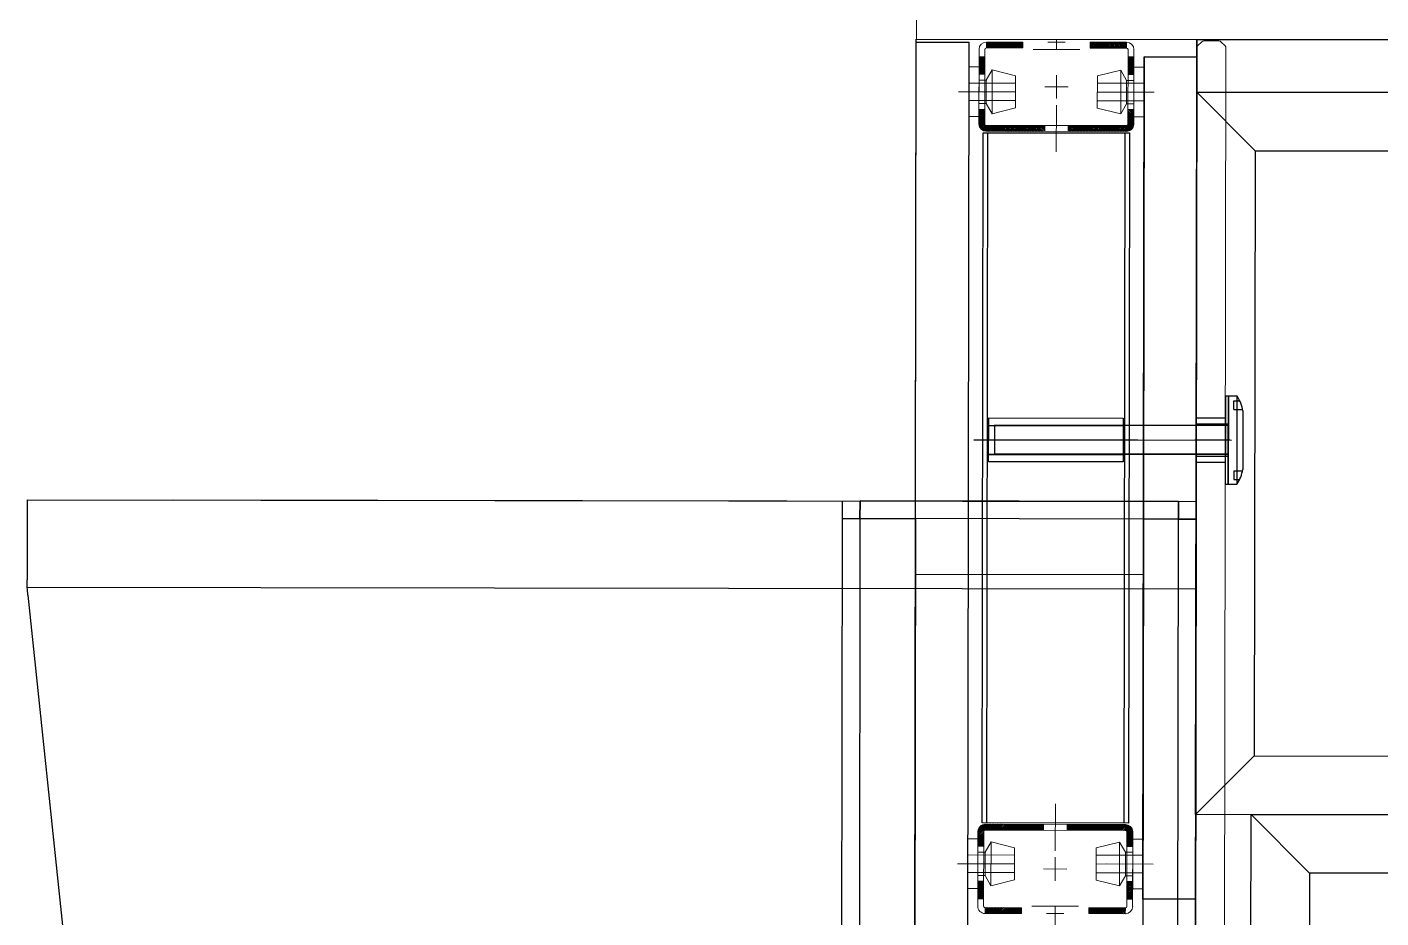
# Model space of a CAD drawing. Header units: inches. Extents: x 54 to 199, y 70 to 109.
# Drawn here: x 143.8959 to 144.3592, y 78.3051 to 78.6098 of the extents above; entities that cross this region are included whole.
import ezdxf
from ezdxf.enums import TextEntityAlignment as Align

# ---------------------------------------------------------------- set-up
doc = ezdxf.new("R2010")
doc.units = ezdxf.units.IN
doc.header["$MEASUREMENT"] = 0
for name, pattern in [('ACAD_ISO03W100', [30, 12, -18]), ('CENTERX2', [4, 2.5, -0.5, 0.5, -0.5]), ('DASHDOT', [1, 0.5, -0.25, 0, -0.25]), ('DGN Style 2', [0.635854, 0.381513, -0.254342]), ('DGN Style 4', [470.164695, 234.8475, -117.42375, 0.469695, -117.42375]), ('HIDDEN2', [0.1875, 0.125, -0.0625]), ('HIDDENX2', [0.75, 0.5, -0.25])]:
    doc.linetypes.add(name, pattern=pattern)
for name, color, linetype, lineweight in [('21212-FC-A-XREF-GROUND FLOOR PLAN-REV-31-10-12$0$GB-Wall-Cladding-EEE', 1, 'Continuous', 15), ('GLASS-EEE', 140, 'Continuous', 5), ('ws', 7, 'Continuous', 0)]:
    doc.layers.add(name, color=color, linetype=linetype, lineweight=lineweight)
for name, color, linetype in [('A002_Pen02', 2, 'Continuous'), ('CENTER', 20, 'DASHDOT'), ('hatch', 2, 'Continuous'), ('metal', 200, 'Continuous')]:
    doc.layers.add(name, color=color, linetype=linetype)
doc.layers.add('GOLDCLADDING', color=7, linetype='Continuous', true_color=0xffc20a)
doc.styles.add('ROMANS', font='romans.shx')

# ---------------------------------------------------------------- blocks, each defined once
blk = doc.blocks.new('GRWRFHRH')
at = {"color": 252, "ltscale": 3}
for p, q in [((4.2197, 4.31833), (4.2221, 5.93633)), ((4.2197, 4.31933), (4.22209, 5.93533)), ((4.22209, 5.93533), (4.24009, 5.9353)), ((4.2221, 5.93633), (4.3181, 5.93619)), ((4.24009, 5.9353), (4.2377, 4.31931)), ((4.3181, 5.93619), (4.3157, 4.31819)), ((4.31807, 5.91819), (4.3181, 5.93618)), ((4.3181, 5.93618), (5.78509, 5.93401)), ((4.30009, 5.93021), (4.2977, 4.32422)), ((4.29966, 5.64221), (4.30009, 5.93021)), ((4.30009, 5.93021), (4.31809, 5.93019)), ((4.31809, 5.93019), (4.30009, 5.93021)), ((4.3157, 4.32419), (4.31809, 5.93019)), ((4.31809, 5.93019), (4.31766, 5.64219)), ((4.31614, 4.61819), (4.31807, 5.91819)), ((5.78507, 5.91601), (4.31807, 5.91819)), ((4.31807, 5.91819), (5.25007, 5.9168)), ((4.32792, 5.81417), (4.32787, 5.78417)), ((4.32892, 5.81417), (4.32792, 5.81417)), ((4.32887, 5.78417), (4.32892, 5.81417)), ((4.3179, 5.80669), (4.31788, 5.79169)), ((4.3279, 5.80667), (4.3179, 5.80669)), ((4.32788, 5.79167), (4.3279, 5.80667)), ((4.2489, 5.80429), (4.24889, 5.79429)), ((4.3289, 5.80417), (4.2489, 5.80429)), ((4.3179, 5.80469), (4.31788, 5.79369)), ((4.3279, 5.80467), (4.3179, 5.80469)), ((4.32788, 5.79367), (4.3279, 5.80467)), ((4.3279, 5.80467), (4.32788, 5.79367)), ((4.3289, 5.80467), (4.3279, 5.80467)), ((4.32888, 5.79367), (4.3289, 5.80467)), ((4.32839, 5.79917), (4.31739, 5.79919)), ((4.32939, 5.79917), (4.32739, 5.79917)), ((4.32889, 5.79417), (4.24889, 5.79429)), ((4.31788, 5.79369), (4.32788, 5.79367)), ((4.31788, 5.79169), (4.32788, 5.79167)), ((4.32788, 5.79367), (4.32888, 5.79367)), ((4.32787, 5.78417), (4.32887, 5.78417)), ((4.20286, 5.77836), (4.20285, 5.77236)), ((4.20285, 5.77236), (4.20286, 5.77836)), ((4.31186, 5.7782), (4.20286, 5.77836)), ((4.20286, 5.77836), (4.31186, 5.7782)), ((4.31185, 5.7722), (4.31186, 5.7782)), ((4.31186, 5.7782), (4.31185, 5.7722)), ((4.19487, 4.43437), (4.19685, 5.77237)), ((4.19487, 4.43437), (4.19685, 5.77237)), ((4.19685, 5.77237), (4.22185, 5.77233)), ((4.19685, 5.77237), (4.20285, 5.77236)), ((4.20285, 5.77236), (4.20087, 4.43436)), ((4.20285, 5.77236), (4.22185, 5.77233)), ((4.31185, 5.7722), (4.20285, 5.77236)), ((4.22185, 5.77233), (4.21987, 4.43433)), ((4.22185, 5.77233), (4.22182, 5.75333)), ((4.29985, 5.77221), (4.29787, 4.43422)), ((4.29982, 5.75321), (4.29985, 5.77221)), ((4.31785, 5.77219), (4.29985, 5.77221)), ((4.29985, 5.77221), (4.31185, 5.7722)), ((4.30987, 4.4342), (4.31185, 5.7722)), ((4.31185, 5.7722), (4.31785, 5.77219)), ((4.31587, 4.43419), (4.31785, 5.77219)), ((4.31785, 5.77219), (4.31587, 4.43419)), ((4.22182, 5.75333), (4.29982, 5.75321)), ((4.31766, 5.64219), (4.29966, 5.64221))]:
    blk.add_line(p, q, dxfattribs=at)
at = {"color": 252, "linetype": 'ACAD_ISO03W100'}
for p, q in [((4.3177, 5.67119), (4.31807, 5.91819)), ((5.25007, 5.9168), (4.31807, 5.91819)), ((4.31807, 5.91819), (4.33804, 5.89816)), ((4.31807, 5.91819), (4.33804, 5.89816)), ((4.33804, 5.89816), (4.33773, 5.69116)), ((4.33804, 5.89816), (5.23004, 5.89683)), ((4.3177, 5.67119), (4.33773, 5.69116)), ((4.33773, 5.69116), (4.3177, 5.67119)), ((4.33773, 5.69116), (5.22973, 5.68983)), ((5.2497, 5.66981), (4.3177, 5.67119)), ((4.33495, 4.48815), (4.3367, 5.67115)), ((4.3367, 5.67115), (4.35667, 5.65112)), ((4.3367, 5.67115), (4.6017, 5.67075)), ((4.35667, 5.65112), (4.3367, 5.67115)), ((4.35667, 5.65112), (4.35498, 4.50812)), ((4.58167, 5.65078), (4.35667, 5.65112))]:
    blk.add_line(p, q, dxfattribs=at)
at = {"color": 252}
for p, q in [((4.32892, 5.81417), (4.32887, 5.78417)), ((4.33192, 5.81417), (4.32892, 5.81417)), ((4.33187, 5.78417), (4.33192, 5.81417)), ((4.33391, 5.80916), (4.33388, 5.78916)), ((4.3289, 5.80417), (4.32889, 5.79417)), ((4.32887, 5.78417), (4.33187, 5.78417)), ((3.96786, 5.77871), (4.31786, 5.77819)), ((4.19487, 4.43437), (4.19685, 5.77237)), ((4.19685, 5.77237), (4.22185, 5.77233)), ((4.29985, 5.77221), (4.31785, 5.77219)), ((4.31785, 5.77219), (4.31587, 4.43419))]:
    blk.add_line(p, q, dxfattribs=at)
at = {"color": 252, "linetype": 'HIDDENX2'}
for p, q in [((4.33084, 5.81267), (4.33278, 5.81267)), ((4.33084, 5.80967), (4.33084, 5.81267)), ((4.33084, 5.80967), (4.33381, 5.80966)), ((4.33081, 5.78867), (4.3308, 5.78567)), ((4.33081, 5.78867), (4.33378, 5.78866)), ((4.3308, 5.78567), (4.33274, 5.78567))]:
    blk.add_line(p, q, dxfattribs=at)
at = {"color": 252, "linetype": 'HIDDEN2'}
for p, q in [((4.24688, 5.79179), (4.2469, 5.80679)), ((4.2469, 5.80679), (4.2929, 5.80672)), ((4.2929, 5.80672), (4.29288, 5.79172)), ((4.2469, 5.80429), (4.2929, 5.80422)), ((4.2469, 5.80414), (4.2929, 5.80407)), ((4.29288, 5.79172), (4.24688, 5.79179)), ((4.24689, 5.79444), (4.29289, 5.79437)), ((4.24689, 5.79429), (4.29289, 5.79422))]:
    blk.add_line(p, q, dxfattribs=at)
at = {"color": 252, "linetype": 'HIDDENX2', "ltscale": 3}
for p, q in [((4.3289, 5.80402), (4.2489, 5.80414)), ((4.32889, 5.79432), (4.24889, 5.79444))]:
    blk.add_line(p, q, dxfattribs=at)
at = {"color": 252, "linetype": 'CENTERX2', "ltscale": 3}
blk.add_line((4.24184, 5.7993), (4.29795, 5.79922), dxfattribs=at)
at = {"color": 252, "linetype": 'CENTERX2'}
blk.add_line((4.24772, 5.79929), (4.32993, 5.79917), dxfattribs=at)
at = {"color": 252, "lineweight": 25}
for p, q in [((3.91786, 5.77878), (3.91782, 5.75143)), ((3.91786, 5.77878), (4.31786, 5.77819)), ((4.31786, 5.77819), (4.3163, 4.72819)), ((3.91809, 5.74614), (4.01716, 4.80163))]:
    blk.add_line(p, q, dxfattribs=at)
at = {"color": 252}
for centre, start_param, end_param in [((4.32108, 5.80696), 4.097186, 4.51402), ((4.32106, 5.79141), 3.336994, 3.753828)]:
    blk.add_ellipse(centre, major_axis=(-0.0092, 0.0092), ratio=1, start_param=start_param, end_param=end_param, dxfattribs=at)
at = {"color": 252, "extrusion": (0, 0, -1)}
blk.add_ellipse((3.96782, 5.75136), major_axis=(-0.03536, 0.03536), ratio=1, start_param=5.393279, end_param=5.499271, dxfattribs=at)
at = {"layer": '21212-FC-A-XREF-GROUND FLOOR PLAN-REV-31-10-12$0$GB-Wall-Cladding-EEE', "color": 252, "ltscale": 3}
for p, q in [((4.22217, 6.03633), (4.22217, 5.93633)), ((4.22217, 5.93633), (6.84157, 5.93478))]:
    blk.add_line(p, q, dxfattribs=at)
at = {"layer": 'A002_Pen02', "color": 252, "linetype": 'ACAD_ISO03W100'}
for p, q in [((4.19682, 5.74837), (4.19686, 5.77837)), ((4.19682, 5.74837), (4.19686, 5.77837)), ((4.31782, 5.74819), (3.91782, 5.74878))]:
    blk.add_line(p, q, dxfattribs=at)
at = {"layer": 'CENTER', "color": 252, "linetype": 'DASHDOT', "lineweight": 0, "ltscale": 5}
for p, q in [((4.27309, 5.93525), (4.26709, 5.93526)), ((4.27309, 5.93525), (4.26709, 5.93526)), ((4.27009, 5.93276), (4.2701, 5.93626)), ((4.27009, 5.93276), (4.2701, 5.93626)), ((4.27809, 5.93275), (4.26209, 5.93277)), ((4.27809, 5.93275), (4.26209, 5.93277)), ((4.27007, 5.91601), (4.27008, 5.92401)), ((4.27007, 5.91601), (4.27008, 5.92401)), ((4.23657, 5.91831), (4.25257, 5.91828)), ((4.23657, 5.91831), (4.25257, 5.91828)), ((4.27407, 5.92), (4.26607, 5.92001)), ((4.27407, 5.92), (4.26607, 5.92001)), ((4.30357, 5.91821), (4.28757, 5.91823)), ((4.30357, 5.91821), (4.28757, 5.91823)), ((4.27004, 5.89776), (4.27006, 5.91376)), ((4.27004, 5.89776), (4.27006, 5.91376)), ((4.26971, 5.67476), (4.26968, 5.65876)), ((4.23618, 5.65431), (4.25218, 5.65429)), ((4.27368, 5.6525), (4.26568, 5.65252)), ((4.26968, 5.65651), (4.26967, 5.64851)), ((4.30318, 5.65421), (4.28718, 5.65423)), ((4.27766, 5.63975), (4.26166, 5.63977)), ((4.26966, 5.63976), (4.26965, 5.63626)), ((4.27265, 5.63725), (4.26665, 5.63726)), ((4.26965, 5.63276), (4.26965, 5.63626))]:
    blk.add_line(p, q, dxfattribs=at)
at = {"layer": 'GLASS-EEE', "color": 252}
for p, q in [((4.3198, 5.93539), (4.31839, 5.93398)), ((4.32568, 5.93568), (4.32051, 5.93569)), ((4.3278, 5.93397), (4.32639, 5.93538)), ((4.31809, 5.93328), (4.3157, 4.3221)), ((4.3257, 4.32209), (4.32809, 5.93326))]:
    blk.add_line(p, q, dxfattribs=at)
at = {"layer": 'GLASS-EEE', "color": 252, "extrusion": (0, 0, -1)}
for centre, start_param, end_param in [((4.32051, 5.93469), 0.001484, 0.786882), ((4.32568, 5.93468), 0.786882, 1.57228), ((4.31909, 5.93327), 5.499271, 6.284669), ((4.32709, 5.93326), 1.57228, 2.357678)]:
    blk.add_ellipse(centre, major_axis=(-0.000707, 0.000707), ratio=1, start_param=start_param, end_param=end_param, dxfattribs=at)
at = {"layer": 'hatch', "color": 252, "linetype": 'Continuous', "lineweight": 0}
for p, q in [((4.24626, 5.93529), (4.24826, 5.93329)), ((4.24626, 5.93529), (4.24826, 5.93329)), ((4.24679, 5.93529), (4.24879, 5.93329)), ((4.24679, 5.93529), (4.24879, 5.93329)), ((4.24732, 5.93529), (4.24932, 5.93329)), ((4.24732, 5.93529), (4.24932, 5.93329)), ((4.24785, 5.93529), (4.24985, 5.93329)), ((4.24785, 5.93529), (4.24985, 5.93329)), ((4.24838, 5.93529), (4.25038, 5.93329)), ((4.24838, 5.93529), (4.25038, 5.93329)), ((4.24891, 5.93529), (4.25091, 5.93329)), ((4.24891, 5.93529), (4.25091, 5.93329)), ((4.24944, 5.93529), (4.25144, 5.93329)), ((4.24944, 5.93529), (4.25144, 5.93329)), ((4.24997, 5.93529), (4.25197, 5.93329)), ((4.24997, 5.93529), (4.25197, 5.93329)), ((4.2505, 5.93529), (4.2525, 5.93329)), ((4.2505, 5.93529), (4.2525, 5.93329)), ((4.25103, 5.93529), (4.25303, 5.93328)), ((4.25103, 5.93529), (4.25303, 5.93328)), ((4.25156, 5.93529), (4.25356, 5.93328)), ((4.25156, 5.93529), (4.25356, 5.93328)), ((4.25209, 5.93529), (4.25409, 5.93328)), ((4.25209, 5.93529), (4.25409, 5.93328)), ((4.25262, 5.93528), (4.25462, 5.93328)), ((4.25262, 5.93528), (4.25462, 5.93328)), ((4.25315, 5.93528), (4.25515, 5.93328)), ((4.25315, 5.93528), (4.25515, 5.93328)), ((4.25368, 5.93528), (4.25568, 5.93328)), ((4.25368, 5.93528), (4.25568, 5.93328)), ((4.25421, 5.93528), (4.25621, 5.93328)), ((4.25421, 5.93528), (4.25621, 5.93328)), ((4.25475, 5.93528), (4.25674, 5.93328)), ((4.25475, 5.93528), (4.25674, 5.93328)), ((4.25528, 5.93528), (4.25727, 5.93328)), ((4.25528, 5.93528), (4.25727, 5.93328)), ((4.25581, 5.93528), (4.2578, 5.93328)), ((4.25581, 5.93528), (4.2578, 5.93328)), ((4.25634, 5.93528), (4.25833, 5.93328)), ((4.25634, 5.93528), (4.25833, 5.93328)), ((4.25687, 5.93528), (4.25859, 5.93355)), ((4.25687, 5.93528), (4.25859, 5.93355)), ((4.2574, 5.93528), (4.25859, 5.93408)), ((4.2574, 5.93528), (4.25859, 5.93408)), ((4.25793, 5.93528), (4.25859, 5.93461)), ((4.25793, 5.93528), (4.25859, 5.93461)), ((4.25846, 5.93528), (4.25859, 5.93514)), ((4.25846, 5.93528), (4.25859, 5.93514)), ((4.28179, 5.93524), (4.28379, 5.93324)), ((4.28179, 5.93524), (4.28379, 5.93324)), ((4.28232, 5.93524), (4.28432, 5.93324)), ((4.28232, 5.93524), (4.28432, 5.93324)), ((4.28285, 5.93524), (4.28485, 5.93324)), ((4.28285, 5.93524), (4.28485, 5.93324)), ((4.28338, 5.93524), (4.28538, 5.93324)), ((4.28338, 5.93524), (4.28538, 5.93324)), ((4.28391, 5.93524), (4.28591, 5.93324)), ((4.28391, 5.93524), (4.28591, 5.93324)), ((4.28444, 5.93524), (4.28644, 5.93323)), ((4.28444, 5.93524), (4.28644, 5.93323)), ((4.28497, 5.93524), (4.28697, 5.93323)), ((4.28497, 5.93524), (4.28697, 5.93323)), ((4.2855, 5.93524), (4.2875, 5.93323)), ((4.2855, 5.93524), (4.2875, 5.93323)), ((4.28603, 5.93524), (4.28803, 5.93323)), ((4.28603, 5.93524), (4.28803, 5.93323)), ((4.28656, 5.93523), (4.28856, 5.93323)), ((4.28656, 5.93523), (4.28856, 5.93323)), ((4.2871, 5.93523), (4.28909, 5.93323)), ((4.2871, 5.93523), (4.28909, 5.93323)), ((4.28763, 5.93523), (4.28962, 5.93323)), ((4.28763, 5.93523), (4.28962, 5.93323)), ((4.28816, 5.93523), (4.29015, 5.93323)), ((4.28816, 5.93523), (4.29015, 5.93323)), ((4.28869, 5.93523), (4.29068, 5.93323)), ((4.28869, 5.93523), (4.29068, 5.93323)), ((4.28922, 5.93523), (4.29121, 5.93323)), ((4.28922, 5.93523), (4.29121, 5.93323)), ((4.28975, 5.93523), (4.29174, 5.93323)), ((4.28975, 5.93523), (4.29174, 5.93323)), ((4.29028, 5.93523), (4.29227, 5.93323)), ((4.29028, 5.93523), (4.29227, 5.93323)), ((4.29081, 5.93523), (4.2928, 5.93323)), ((4.29081, 5.93523), (4.2928, 5.93323)), ((4.29134, 5.93523), (4.29333, 5.93322)), ((4.29134, 5.93523), (4.29333, 5.93322)), ((4.29187, 5.93523), (4.29387, 5.93322)), ((4.29187, 5.93523), (4.29387, 5.93322)), ((4.2924, 5.93523), (4.29409, 5.93353)), ((4.2924, 5.93523), (4.29409, 5.93353)), ((4.29293, 5.93523), (4.29409, 5.93406)), ((4.29293, 5.93523), (4.29409, 5.93406)), ((4.29346, 5.93522), (4.29409, 5.93459)), ((4.29346, 5.93522), (4.29409, 5.93459)), ((4.29399, 5.93522), (4.29409, 5.93512)), ((4.29399, 5.93522), (4.29409, 5.93512)), ((4.24609, 5.93493), (4.24773, 5.93329)), ((4.24609, 5.93493), (4.24773, 5.93329)), ((4.24609, 5.9344), (4.2472, 5.93329)), ((4.24609, 5.9344), (4.2472, 5.93329)), ((4.24609, 5.93387), (4.24667, 5.93329)), ((4.24609, 5.93387), (4.24667, 5.93329)), ((4.24609, 5.93334), (4.24614, 5.93329)), ((4.24609, 5.93334), (4.24614, 5.93329)), ((4.28159, 5.93491), (4.28326, 5.93324)), ((4.28159, 5.93491), (4.28326, 5.93324)), ((4.28159, 5.93438), (4.28273, 5.93324)), ((4.28159, 5.93438), (4.28273, 5.93324)), ((4.28159, 5.93385), (4.2822, 5.93324)), ((4.28159, 5.93385), (4.2822, 5.93324)), ((4.28159, 5.93332), (4.28167, 5.93324)), ((4.28159, 5.93332), (4.28167, 5.93324)), ((4.24006, 5.9098), (4.24008, 5.9268)), ((4.24006, 5.9098), (4.24008, 5.9268)), ((4.24006, 5.9098), (4.24008, 5.9268)), ((4.24006, 5.9098), (4.24008, 5.9268)), ((4.24358, 5.92679), (4.24008, 5.9268)), ((4.24358, 5.92679), (4.24008, 5.9268)), ((4.24358, 5.9268), (4.24008, 5.9268)), ((4.24358, 5.9268), (4.24008, 5.9268)), ((4.24356, 5.9098), (4.24358, 5.9268)), ((4.24356, 5.9098), (4.24358, 5.9268)), ((4.24356, 5.90979), (4.24358, 5.92679)), ((4.24356, 5.90979), (4.24358, 5.92679)), ((4.24358, 5.92842), (4.24558, 5.92641)), ((4.24358, 5.92842), (4.24558, 5.92641)), ((4.24358, 5.92789), (4.24558, 5.92588)), ((4.24358, 5.92789), (4.24558, 5.92588)), ((4.24358, 5.92736), (4.24558, 5.92535)), ((4.24358, 5.92736), (4.24558, 5.92535)), ((4.24358, 5.92683), (4.24558, 5.92482)), ((4.24358, 5.92683), (4.24558, 5.92482)), ((4.24358, 5.9263), (4.24558, 5.9243)), ((4.24358, 5.9263), (4.24558, 5.9243)), ((4.24358, 5.92577), (4.24505, 5.9243)), ((4.24358, 5.92577), (4.24505, 5.9243)), ((4.24359, 5.93001), (4.24558, 5.92801)), ((4.24359, 5.93001), (4.24558, 5.92801)), ((4.24359, 5.92948), (4.24558, 5.92747)), ((4.24359, 5.92948), (4.24558, 5.92747)), ((4.24359, 5.92895), (4.24558, 5.92694)), ((4.24359, 5.92895), (4.24558, 5.92694)), ((4.24383, 5.9303), (4.24558, 5.92854)), ((4.24383, 5.9303), (4.24558, 5.92854)), ((4.24436, 5.9303), (4.24559, 5.92907)), ((4.24436, 5.9303), (4.24559, 5.92907)), ((4.24489, 5.9303), (4.24559, 5.9296)), ((4.24489, 5.9303), (4.24559, 5.9296)), ((4.24542, 5.9303), (4.24559, 5.93013)), ((4.24542, 5.9303), (4.24559, 5.93013)), ((4.24808, 5.92579), (4.24608, 5.92229)), ((4.24808, 5.92579), (4.24608, 5.92229)), ((4.24808, 5.92579), (4.24608, 5.92229)), ((4.24808, 5.92579), (4.24608, 5.92229)), ((4.24806, 5.91079), (4.24808, 5.92579)), ((4.24806, 5.91079), (4.24808, 5.92579)), ((4.24806, 5.91079), (4.24808, 5.92579)), ((4.24806, 5.91079), (4.24808, 5.92579)), ((4.25608, 5.92377), (4.24808, 5.92579)), ((4.25608, 5.92377), (4.24808, 5.92579)), ((4.25608, 5.92378), (4.24808, 5.92579)), ((4.25608, 5.92378), (4.24808, 5.92579)), ((4.28408, 5.92374), (4.29208, 5.92573)), ((4.28408, 5.92374), (4.29208, 5.92573)), ((4.28408, 5.92373), (4.29208, 5.92572)), ((4.28408, 5.92373), (4.29208, 5.92572)), ((4.29206, 5.91073), (4.29208, 5.92573)), ((4.29206, 5.91073), (4.29208, 5.92573)), ((4.29206, 5.91072), (4.29208, 5.92572)), ((4.29206, 5.91072), (4.29208, 5.92572)), ((4.29208, 5.92573), (4.29408, 5.92222)), ((4.29208, 5.92573), (4.29408, 5.92222)), ((4.29208, 5.92572), (4.29408, 5.92222)), ((4.29208, 5.92572), (4.29408, 5.92222)), ((4.29458, 5.92825), (4.29658, 5.92625)), ((4.29458, 5.92825), (4.29658, 5.92625)), ((4.29458, 5.92772), (4.29658, 5.92572)), ((4.29458, 5.92772), (4.29658, 5.92572)), ((4.29458, 5.92719), (4.29658, 5.92519)), ((4.29458, 5.92719), (4.29658, 5.92519)), ((4.29458, 5.92666), (4.29658, 5.92466)), ((4.29458, 5.92666), (4.29658, 5.92466)), ((4.29458, 5.92613), (4.29649, 5.92422)), ((4.29458, 5.92613), (4.29649, 5.92422)), ((4.29459, 5.92984), (4.29658, 5.92784)), ((4.29459, 5.92984), (4.29658, 5.92784)), ((4.29459, 5.92931), (4.29658, 5.92731)), ((4.29459, 5.92931), (4.29658, 5.92731)), ((4.29459, 5.92878), (4.29658, 5.92678)), ((4.29459, 5.92878), (4.29658, 5.92678)), ((4.29474, 5.93022), (4.29658, 5.92837)), ((4.29474, 5.93022), (4.29658, 5.92837)), ((4.29527, 5.93022), (4.29659, 5.9289)), ((4.29527, 5.93022), (4.29659, 5.9289)), ((4.2958, 5.93022), (4.29659, 5.92943)), ((4.2958, 5.93022), (4.29659, 5.92943)), ((4.29633, 5.93022), (4.29659, 5.92996)), ((4.29633, 5.93022), (4.29659, 5.92996)), ((4.29656, 5.90972), (4.29658, 5.92672)), ((4.29656, 5.90972), (4.29658, 5.92672)), ((4.29656, 5.90971), (4.29658, 5.92671)), ((4.29656, 5.90971), (4.29658, 5.92671)), ((4.29658, 5.92672), (4.30008, 5.92671)), ((4.29658, 5.92672), (4.30008, 5.92671)), ((4.29658, 5.92671), (4.30008, 5.92671)), ((4.29658, 5.92671), (4.30008, 5.92671)), ((4.30006, 5.90971), (4.30008, 5.92671)), ((4.30006, 5.90971), (4.30008, 5.92671)), ((4.30006, 5.90971), (4.30008, 5.92671)), ((4.30006, 5.90971), (4.30008, 5.92671)), ((4.24358, 5.92524), (4.24452, 5.9243)), ((4.24358, 5.92524), (4.24452, 5.9243)), ((4.24358, 5.9247), (4.24399, 5.9243)), ((4.24358, 5.9247), (4.24399, 5.9243)), ((4.24608, 5.92229), (4.24358, 5.9223)), ((4.24608, 5.92229), (4.24358, 5.9223)), ((4.24608, 5.92229), (4.24358, 5.92229)), ((4.24608, 5.92229), (4.24358, 5.92229)), ((4.24606, 5.91429), (4.24608, 5.92229)), ((4.24606, 5.91429), (4.24608, 5.92229)), ((4.24606, 5.91429), (4.24608, 5.92229)), ((4.24606, 5.91429), (4.24608, 5.92229)), ((4.25606, 5.91278), (4.25608, 5.92378)), ((4.25606, 5.91278), (4.25608, 5.92378)), ((4.25606, 5.91277), (4.25608, 5.92377)), ((4.25606, 5.91277), (4.25608, 5.92377)), ((4.28406, 5.91274), (4.28408, 5.92374)), ((4.28406, 5.91274), (4.28408, 5.92374)), ((4.28406, 5.91273), (4.28408, 5.92373)), ((4.28406, 5.91273), (4.28408, 5.92373)), ((4.29406, 5.91422), (4.29408, 5.92222)), ((4.29406, 5.91422), (4.29408, 5.92222)), ((4.29406, 5.91422), (4.29408, 5.92222)), ((4.29406, 5.91422), (4.29408, 5.92222)), ((4.29408, 5.92222), (4.29658, 5.92221)), ((4.29408, 5.92222), (4.29658, 5.92221)), ((4.29408, 5.92222), (4.29658, 5.92222)), ((4.29408, 5.92222), (4.29658, 5.92222)), ((4.29458, 5.9256), (4.29596, 5.92422)), ((4.29458, 5.9256), (4.29596, 5.92422)), ((4.29458, 5.92507), (4.29543, 5.92422)), ((4.29458, 5.92507), (4.29543, 5.92422)), ((4.29458, 5.92454), (4.2949, 5.92422)), ((4.29458, 5.92454), (4.2949, 5.92422)), ((4.24606, 5.91429), (4.24356, 5.9143)), ((4.24606, 5.91429), (4.24356, 5.9143)), ((4.24606, 5.91429), (4.24356, 5.91429)), ((4.24606, 5.91429), (4.24356, 5.91429)), ((4.24356, 5.91198), (4.24556, 5.90997)), ((4.24356, 5.91198), (4.24556, 5.90997)), ((4.24377, 5.9123), (4.24556, 5.9105)), ((4.24377, 5.9123), (4.24556, 5.9105)), ((4.2443, 5.9123), (4.24556, 5.91103)), ((4.2443, 5.9123), (4.24556, 5.91103)), ((4.24483, 5.9123), (4.24556, 5.91156)), ((4.24483, 5.9123), (4.24556, 5.91156)), ((4.24536, 5.9123), (4.24556, 5.9121)), ((4.24536, 5.9123), (4.24556, 5.9121)), ((4.24806, 5.91079), (4.24606, 5.91429)), ((4.24806, 5.91079), (4.24606, 5.91429)), ((4.24806, 5.91079), (4.24606, 5.91429)), ((4.24806, 5.91079), (4.24606, 5.91429)), ((4.25606, 5.91278), (4.24806, 5.91079)), ((4.25606, 5.91278), (4.24806, 5.91079)), ((4.25606, 5.91277), (4.24806, 5.91079)), ((4.25606, 5.91277), (4.24806, 5.91079)), ((4.28406, 5.91274), (4.29206, 5.91073)), ((4.28406, 5.91274), (4.29206, 5.91073)), ((4.28406, 5.91273), (4.29206, 5.91072)), ((4.28406, 5.91273), (4.29206, 5.91072)), ((4.29206, 5.91072), (4.29406, 5.91422)), ((4.29206, 5.91072), (4.29406, 5.91422)), ((4.29206, 5.91073), (4.29406, 5.91422)), ((4.29206, 5.91073), (4.29406, 5.91422)), ((4.29406, 5.91422), (4.29656, 5.91421)), ((4.29406, 5.91422), (4.29656, 5.91421)), ((4.29406, 5.91422), (4.29656, 5.91422)), ((4.29406, 5.91422), (4.29656, 5.91422)), ((4.29456, 5.91181), (4.29656, 5.90981)), ((4.29456, 5.91181), (4.29656, 5.90981)), ((4.29468, 5.91222), (4.29656, 5.91034)), ((4.29468, 5.91222), (4.29656, 5.91034)), ((4.29521, 5.91222), (4.29656, 5.91087)), ((4.29521, 5.91222), (4.29656, 5.91087)), ((4.29574, 5.91222), (4.29656, 5.9114)), ((4.29574, 5.91222), (4.29656, 5.9114)), ((4.29627, 5.91222), (4.29656, 5.91193)), ((4.29627, 5.91222), (4.29656, 5.91193)), ((4.24356, 5.90979), (4.24006, 5.9098)), ((4.24356, 5.90979), (4.24006, 5.9098)), ((4.24356, 5.9098), (4.24006, 5.9098)), ((4.24356, 5.9098), (4.24006, 5.9098)), ((4.24355, 5.90826), (4.24702, 5.90479)), ((4.24355, 5.90826), (4.24702, 5.90479)), ((4.24355, 5.90773), (4.24649, 5.90479)), ((4.24355, 5.90773), (4.24649, 5.90479)), ((4.24356, 5.91145), (4.24556, 5.90944)), ((4.24356, 5.91145), (4.24556, 5.90944)), ((4.24356, 5.91092), (4.24556, 5.90891)), ((4.24356, 5.91092), (4.24556, 5.90891)), ((4.24356, 5.91039), (4.24555, 5.90838)), ((4.24356, 5.91039), (4.24555, 5.90838)), ((4.24356, 5.90986), (4.24555, 5.90785)), ((4.24356, 5.90986), (4.24555, 5.90785)), ((4.24356, 5.90933), (4.24555, 5.90732)), ((4.24356, 5.90933), (4.24555, 5.90732)), ((4.24356, 5.90879), (4.24755, 5.90479)), ((4.24356, 5.90879), (4.24755, 5.90479)), ((4.24356, 5.9072), (4.24595, 5.9048)), ((4.24356, 5.9072), (4.24595, 5.9048)), ((4.29455, 5.9081), (4.29637, 5.90628)), ((4.29455, 5.9081), (4.29637, 5.90628)), ((4.29455, 5.90757), (4.29619, 5.90593)), ((4.29455, 5.90757), (4.29619, 5.90593)), ((4.29456, 5.91128), (4.29656, 5.90928)), ((4.29456, 5.91128), (4.29656, 5.90928)), ((4.29456, 5.91075), (4.29656, 5.90875)), ((4.29456, 5.91075), (4.29656, 5.90875)), ((4.29456, 5.91022), (4.29655, 5.90822)), ((4.29456, 5.91022), (4.29655, 5.90822)), ((4.29456, 5.90969), (4.29655, 5.90769)), ((4.29456, 5.90969), (4.29655, 5.90769)), ((4.29456, 5.90916), (4.29655, 5.90716)), ((4.29456, 5.90916), (4.29655, 5.90716)), ((4.29456, 5.90863), (4.29649, 5.90669)), ((4.29456, 5.90863), (4.29649, 5.90669)), ((4.29656, 5.90972), (4.30006, 5.90971)), ((4.29656, 5.90972), (4.30006, 5.90971)), ((4.29656, 5.90971), (4.30006, 5.90971)), ((4.29656, 5.90971), (4.30006, 5.90971)), ((4.24366, 5.90656), (4.24531, 5.90491)), ((4.24366, 5.90656), (4.24531, 5.90491)), ((4.24608, 5.90679), (4.24808, 5.90479)), ((4.24608, 5.90679), (4.24808, 5.90479)), ((4.24661, 5.90679), (4.24861, 5.90479)), ((4.24661, 5.90679), (4.24861, 5.90479)), ((4.24714, 5.90679), (4.24914, 5.90479)), ((4.24714, 5.90679), (4.24914, 5.90479)), ((4.24767, 5.90679), (4.24967, 5.90479)), ((4.24767, 5.90679), (4.24967, 5.90479)), ((4.2482, 5.90679), (4.2502, 5.90479)), ((4.2482, 5.90679), (4.2502, 5.90479)), ((4.24873, 5.90679), (4.25073, 5.90479)), ((4.24873, 5.90679), (4.25073, 5.90479)), ((4.24926, 5.90679), (4.25126, 5.90479)), ((4.24926, 5.90679), (4.25126, 5.90479)), ((4.24979, 5.90679), (4.25179, 5.90479)), ((4.24979, 5.90679), (4.25179, 5.90479)), ((4.25032, 5.90679), (4.25232, 5.90479)), ((4.25032, 5.90679), (4.25232, 5.90479)), ((4.25085, 5.90679), (4.25285, 5.90478)), ((4.25085, 5.90679), (4.25285, 5.90478)), ((4.25138, 5.90679), (4.25338, 5.90478)), ((4.25138, 5.90679), (4.25338, 5.90478)), ((4.25191, 5.90679), (4.25391, 5.90478)), ((4.25191, 5.90679), (4.25391, 5.90478)), ((4.25244, 5.90679), (4.25444, 5.90478)), ((4.25244, 5.90679), (4.25444, 5.90478)), ((4.25297, 5.90678), (4.25497, 5.90478)), ((4.25297, 5.90678), (4.25497, 5.90478)), ((4.2535, 5.90678), (4.2555, 5.90478)), ((4.2535, 5.90678), (4.2555, 5.90478)), ((4.25403, 5.90678), (4.25603, 5.90478)), ((4.25403, 5.90678), (4.25603, 5.90478)), ((4.25456, 5.90678), (4.25656, 5.90478)), ((4.25456, 5.90678), (4.25656, 5.90478)), ((4.2551, 5.90678), (4.25709, 5.90478)), ((4.2551, 5.90678), (4.25709, 5.90478)), ((4.25563, 5.90678), (4.25762, 5.90478)), ((4.25563, 5.90678), (4.25762, 5.90478)), ((4.25616, 5.90678), (4.25815, 5.90478)), ((4.25616, 5.90678), (4.25815, 5.90478)), ((4.25669, 5.90678), (4.25868, 5.90478)), ((4.25669, 5.90678), (4.25868, 5.90478)), ((4.25722, 5.90678), (4.25921, 5.90478)), ((4.25722, 5.90678), (4.25921, 5.90478)), ((4.25775, 5.90678), (4.25974, 5.90477)), ((4.25775, 5.90678), (4.25974, 5.90477)), ((4.25828, 5.90678), (4.26027, 5.90477)), ((4.25828, 5.90678), (4.26027, 5.90477)), ((4.25881, 5.90678), (4.2608, 5.90477)), ((4.25881, 5.90678), (4.2608, 5.90477)), ((4.25934, 5.90677), (4.26133, 5.90477)), ((4.25934, 5.90677), (4.26133, 5.90477)), ((4.25987, 5.90677), (4.26187, 5.90477)), ((4.25987, 5.90677), (4.26187, 5.90477)), ((4.2604, 5.90677), (4.2624, 5.90477)), ((4.2604, 5.90677), (4.2624, 5.90477)), ((4.26093, 5.90677), (4.26293, 5.90477)), ((4.26093, 5.90677), (4.26293, 5.90477)), ((4.26146, 5.90677), (4.26346, 5.90477)), ((4.26146, 5.90677), (4.26346, 5.90477)), ((4.26199, 5.90677), (4.26399, 5.90477)), ((4.26199, 5.90677), (4.26399, 5.90477)), ((4.26252, 5.90677), (4.26452, 5.90477)), ((4.26252, 5.90677), (4.26452, 5.90477)), ((4.26305, 5.90677), (4.26505, 5.90477)), ((4.26305, 5.90677), (4.26505, 5.90477)), ((4.26358, 5.90677), (4.26558, 5.90477)), ((4.26358, 5.90677), (4.26558, 5.90477)), ((4.26411, 5.90677), (4.26605, 5.90482)), ((4.26411, 5.90677), (4.26605, 5.90482)), ((4.26464, 5.90677), (4.26605, 5.90535)), ((4.26464, 5.90677), (4.26605, 5.90535)), ((4.26517, 5.90677), (4.26605, 5.90588)), ((4.26517, 5.90677), (4.26605, 5.90588)), ((4.2657, 5.90677), (4.26605, 5.90641)), ((4.2657, 5.90677), (4.26605, 5.90641)), ((4.27405, 5.90636), (4.27565, 5.90475)), ((4.27405, 5.90636), (4.27565, 5.90475)), ((4.27405, 5.90583), (4.27512, 5.90475)), ((4.27405, 5.90583), (4.27512, 5.90475)), ((4.27405, 5.9053), (4.27459, 5.90475)), ((4.27405, 5.9053), (4.27459, 5.90475)), ((4.27405, 5.90477), (4.27406, 5.90475)), ((4.27405, 5.90477), (4.27406, 5.90475)), ((4.27419, 5.90675), (4.27618, 5.90475)), ((4.27419, 5.90675), (4.27618, 5.90475)), ((4.27472, 5.90675), (4.27671, 5.90475)), ((4.27472, 5.90675), (4.27671, 5.90475)), ((4.27525, 5.90675), (4.27724, 5.90475)), ((4.27525, 5.90675), (4.27724, 5.90475)), ((4.27578, 5.90675), (4.27778, 5.90475)), ((4.27578, 5.90675), (4.27778, 5.90475)), ((4.27631, 5.90675), (4.27831, 5.90475)), ((4.27631, 5.90675), (4.27831, 5.90475)), ((4.27684, 5.90675), (4.27884, 5.90475)), ((4.27684, 5.90675), (4.27884, 5.90475)), ((4.27737, 5.90675), (4.27937, 5.90475)), ((4.27737, 5.90675), (4.27937, 5.90475)), ((4.2779, 5.90675), (4.2799, 5.90474)), ((4.2779, 5.90675), (4.2799, 5.90474)), ((4.27843, 5.90675), (4.28043, 5.90474)), ((4.27843, 5.90675), (4.28043, 5.90474)), ((4.27896, 5.90675), (4.28096, 5.90474)), ((4.27896, 5.90675), (4.28096, 5.90474)), ((4.27949, 5.90674), (4.28149, 5.90474)), ((4.27949, 5.90674), (4.28149, 5.90474)), ((4.28002, 5.90674), (4.28202, 5.90474)), ((4.28002, 5.90674), (4.28202, 5.90474)), ((4.28055, 5.90674), (4.28255, 5.90474)), ((4.28055, 5.90674), (4.28255, 5.90474)), ((4.28108, 5.90674), (4.28308, 5.90474)), ((4.28108, 5.90674), (4.28308, 5.90474)), ((4.28161, 5.90674), (4.28361, 5.90474)), ((4.28161, 5.90674), (4.28361, 5.90474)), ((4.28214, 5.90674), (4.28414, 5.90474)), ((4.28214, 5.90674), (4.28414, 5.90474)), ((4.28267, 5.90674), (4.28467, 5.90474)), ((4.28267, 5.90674), (4.28467, 5.90474)), ((4.2832, 5.90674), (4.2852, 5.90474)), ((4.2832, 5.90674), (4.2852, 5.90474)), ((4.28373, 5.90674), (4.28573, 5.90474)), ((4.28373, 5.90674), (4.28573, 5.90474)), ((4.28426, 5.90674), (4.28626, 5.90473)), ((4.28426, 5.90674), (4.28626, 5.90473)), ((4.28479, 5.90674), (4.28679, 5.90473)), ((4.28479, 5.90674), (4.28679, 5.90473)), ((4.28532, 5.90674), (4.28732, 5.90473)), ((4.28532, 5.90674), (4.28732, 5.90473)), ((4.28585, 5.90674), (4.28785, 5.90473)), ((4.28585, 5.90674), (4.28785, 5.90473)), ((4.28638, 5.90673), (4.28838, 5.90473)), ((4.28638, 5.90673), (4.28838, 5.90473)), ((4.28691, 5.90673), (4.28891, 5.90473)), ((4.28691, 5.90673), (4.28891, 5.90473)), ((4.28745, 5.90673), (4.28944, 5.90473)), ((4.28745, 5.90673), (4.28944, 5.90473)), ((4.28798, 5.90673), (4.28997, 5.90473)), ((4.28798, 5.90673), (4.28997, 5.90473)), ((4.28851, 5.90673), (4.2905, 5.90473)), ((4.28851, 5.90673), (4.2905, 5.90473)), ((4.28904, 5.90673), (4.29103, 5.90473)), ((4.28904, 5.90673), (4.29103, 5.90473)), ((4.28957, 5.90673), (4.29156, 5.90473)), ((4.28957, 5.90673), (4.29156, 5.90473)), ((4.2901, 5.90673), (4.29209, 5.90473)), ((4.2901, 5.90673), (4.29209, 5.90473)), ((4.29063, 5.90673), (4.29262, 5.90473)), ((4.29063, 5.90673), (4.29262, 5.90473)), ((4.29116, 5.90673), (4.29315, 5.90472)), ((4.29116, 5.90673), (4.29315, 5.90472)), ((4.29169, 5.90673), (4.29368, 5.90472)), ((4.29169, 5.90673), (4.29368, 5.90472)), ((4.29222, 5.90673), (4.29421, 5.90473)), ((4.29222, 5.90673), (4.29421, 5.90473)), ((4.29275, 5.90673), (4.29467, 5.9048)), ((4.29275, 5.90673), (4.29467, 5.9048)), ((4.29328, 5.90672), (4.29506, 5.90494)), ((4.29328, 5.90672), (4.29506, 5.90494)), ((4.29381, 5.90672), (4.29541, 5.90512)), ((4.29381, 5.90672), (4.29541, 5.90512)), ((4.29428, 5.90678), (4.29571, 5.90535)), ((4.29428, 5.90678), (4.29571, 5.90535)), ((4.29453, 5.90707), (4.29597, 5.90562)), ((4.29453, 5.90707), (4.29597, 5.90562)), ((4.24319, 5.66486), (4.24613, 5.66779)), ((4.24319, 5.66433), (4.24666, 5.66779)), ((4.24319, 5.6638), (4.24719, 5.66779)), ((4.2432, 5.66539), (4.2456, 5.66779)), ((4.24331, 5.66603), (4.24496, 5.66769)), ((4.24572, 5.66579), (4.24773, 5.66779)), ((4.24625, 5.66579), (4.24826, 5.66779)), ((4.24678, 5.66579), (4.24879, 5.66779)), ((4.24731, 5.66579), (4.24932, 5.66779)), ((4.24784, 5.66579), (4.24985, 5.66779)), ((4.24837, 5.66579), (4.25038, 5.66779)), ((4.2489, 5.66579), (4.25091, 5.66779)), ((4.24943, 5.66579), (4.25144, 5.66779)), ((4.24996, 5.66579), (4.25197, 5.66779)), ((4.2505, 5.66579), (4.2525, 5.66778)), ((4.25103, 5.66579), (4.25303, 5.66778)), ((4.25156, 5.66579), (4.25356, 5.66778)), ((4.25209, 5.66579), (4.25409, 5.66778)), ((4.25262, 5.66578), (4.25462, 5.66778)), ((4.25315, 5.66578), (4.25515, 5.66778)), ((4.25368, 5.66578), (4.25568, 5.66778)), ((4.25421, 5.66578), (4.25621, 5.66778)), ((4.25474, 5.66578), (4.25674, 5.66778)), ((4.25527, 5.66578), (4.25727, 5.66778)), ((4.2558, 5.66578), (4.2578, 5.66778)), ((4.25633, 5.66578), (4.25833, 5.66778)), ((4.25686, 5.66578), (4.25886, 5.66778)), ((4.25739, 5.66578), (4.25939, 5.66777)), ((4.25792, 5.66578), (4.25992, 5.66777)), ((4.25845, 5.66578), (4.26045, 5.66777)), ((4.25898, 5.66578), (4.26098, 5.66777)), ((4.25951, 5.66577), (4.26151, 5.66777)), ((4.26004, 5.66577), (4.26204, 5.66777)), ((4.26057, 5.66577), (4.26257, 5.66777)), ((4.2611, 5.66577), (4.2631, 5.66777)), ((4.26163, 5.66577), (4.26363, 5.66777)), ((4.26216, 5.66577), (4.26417, 5.66777)), ((4.26269, 5.66577), (4.2647, 5.66777)), ((4.26322, 5.66577), (4.26523, 5.66777)), ((4.26375, 5.66577), (4.2657, 5.66771)), ((4.26428, 5.66577), (4.2657, 5.66718)), ((4.26481, 5.66577), (4.2657, 5.66665)), ((4.2737, 5.66774), (4.27371, 5.66775)), ((4.2737, 5.66721), (4.27424, 5.66775)), ((4.2737, 5.66668), (4.27477, 5.66775)), ((4.2737, 5.66615), (4.2753, 5.66775)), ((4.27383, 5.66575), (4.27583, 5.66775)), ((4.27436, 5.66575), (4.27636, 5.66775)), ((4.27489, 5.66575), (4.27689, 5.66775)), ((4.27542, 5.66575), (4.27742, 5.66775)), ((4.27595, 5.66575), (4.27795, 5.66775)), ((4.27648, 5.66575), (4.27848, 5.66775)), ((4.27701, 5.66575), (4.27901, 5.66775)), ((4.27754, 5.66575), (4.27954, 5.66774)), ((4.27807, 5.66575), (4.28008, 5.66774)), ((4.2786, 5.66575), (4.28061, 5.66774)), ((4.27913, 5.66575), (4.28114, 5.66774)), ((4.27966, 5.66574), (4.28167, 5.66774)), ((4.28019, 5.66574), (4.2822, 5.66774)), ((4.28072, 5.66574), (4.28273, 5.66774)), ((4.28125, 5.66574), (4.28326, 5.66774)), ((4.28178, 5.66574), (4.28379, 5.66774)), ((4.28231, 5.66574), (4.28432, 5.66774)), ((4.28285, 5.66574), (4.28485, 5.66774)), ((4.28338, 5.66574), (4.28538, 5.66774)), ((4.28391, 5.66574), (4.28591, 5.66774)), ((4.28444, 5.66574), (4.28644, 5.66773)), ((4.28497, 5.66574), (4.28697, 5.66773)), ((4.2855, 5.66574), (4.2875, 5.66773)), ((4.28603, 5.66573), (4.28803, 5.66773)), ((4.28656, 5.66573), (4.28856, 5.66773)), ((4.28709, 5.66573), (4.28909, 5.66773)), ((4.28762, 5.66573), (4.28962, 5.66773)), ((4.28815, 5.66573), (4.29015, 5.66773)), ((4.28868, 5.66573), (4.29068, 5.66773)), ((4.28921, 5.66573), (4.29121, 5.66773)), ((4.28974, 5.66573), (4.29174, 5.66773)), ((4.29027, 5.66573), (4.29227, 5.66773)), ((4.2908, 5.66573), (4.2928, 5.66772)), ((4.29133, 5.66573), (4.29333, 5.66772)), ((4.29186, 5.66573), (4.29386, 5.66772)), ((4.29239, 5.66573), (4.29432, 5.66765)), ((4.29292, 5.66572), (4.29471, 5.66751)), ((4.29345, 5.66572), (4.29505, 5.66732)), ((4.29393, 5.66567), (4.29536, 5.66709)), ((4.29417, 5.66538), (4.29562, 5.66682)), ((4.29419, 5.66488), (4.29584, 5.66651)), ((4.23969, 5.6628), (4.23967, 5.6458)), ((4.24319, 5.6628), (4.23969, 5.6628)), ((4.24319, 5.6628), (4.24317, 5.6458)), ((4.24319, 5.66327), (4.24519, 5.66527)), ((4.24319, 5.66274), (4.24519, 5.66474)), ((4.24319, 5.66221), (4.24519, 5.66421)), ((4.24319, 5.66168), (4.24519, 5.66368)), ((4.24319, 5.66115), (4.24519, 5.66315)), ((4.24319, 5.66062), (4.24519, 5.66262)), ((4.2434, 5.6603), (4.24519, 5.66209)), ((4.24769, 5.66179), (4.24568, 5.65829)), ((4.24769, 5.66179), (4.24767, 5.64679)), ((4.25569, 5.65978), (4.24769, 5.66179)), ((4.26534, 5.66577), (4.2657, 5.66612)), ((4.28369, 5.65974), (4.29169, 5.66173)), ((4.29169, 5.66173), (4.29167, 5.64673)), ((4.29169, 5.66173), (4.29368, 5.65822)), ((4.29419, 5.66434), (4.29601, 5.66616)), ((4.29419, 5.66381), (4.29614, 5.66575)), ((4.29419, 5.66328), (4.29619, 5.66528)), ((4.29419, 5.66275), (4.29619, 5.66475)), ((4.29419, 5.66222), (4.29619, 5.66422)), ((4.29419, 5.66169), (4.29619, 5.66369)), ((4.29419, 5.66116), (4.29619, 5.66316)), ((4.29419, 5.66063), (4.29619, 5.66263)), ((4.29431, 5.66022), (4.29619, 5.6621)), ((4.29619, 5.66272), (4.29617, 5.64572)), ((4.29619, 5.66272), (4.29969, 5.66271)), ((4.29969, 5.66271), (4.29967, 5.64571)), ((4.24568, 5.65829), (4.24318, 5.6583)), ((4.24393, 5.6603), (4.24519, 5.66156)), ((4.24446, 5.6603), (4.24519, 5.66103)), ((4.24499, 5.6603), (4.24519, 5.6605)), ((4.24568, 5.65829), (4.24567, 5.65029)), ((4.25569, 5.65978), (4.25567, 5.64878)), ((4.28369, 5.65974), (4.28367, 5.64874)), ((4.29368, 5.65822), (4.29367, 5.65022)), ((4.29368, 5.65822), (4.29618, 5.65822)), ((4.29484, 5.66022), (4.29619, 5.66157)), ((4.29537, 5.66022), (4.29619, 5.66104)), ((4.2959, 5.66022), (4.29619, 5.66051)), ((4.24567, 5.65029), (4.24317, 5.6503)), ((4.24317, 5.64789), (4.24358, 5.6483)), ((4.24317, 5.64736), (4.24411, 5.6483)), ((4.24317, 5.64683), (4.24464, 5.6483)), ((4.24317, 5.6463), (4.24517, 5.6483)), ((4.24317, 5.64577), (4.24517, 5.64777)), ((4.24767, 5.64679), (4.24567, 5.65029)), ((4.25567, 5.64878), (4.24767, 5.64679)), ((4.28367, 5.64874), (4.29167, 5.64673)), ((4.29167, 5.64673), (4.29367, 5.65022)), ((4.29367, 5.65022), (4.29617, 5.65022)), ((4.29417, 5.6479), (4.29449, 5.64822)), ((4.29417, 5.64737), (4.29502, 5.64822)), ((4.29417, 5.64684), (4.29555, 5.64822)), ((4.29417, 5.64631), (4.29608, 5.64822)), ((4.29417, 5.64578), (4.29617, 5.64778)), ((4.24317, 5.6458), (4.23967, 5.6458)), ((4.24316, 5.64524), (4.24517, 5.64724)), ((4.24316, 5.64471), (4.24517, 5.64671)), ((4.24316, 5.64418), (4.24517, 5.64618)), ((4.24316, 5.64365), (4.24517, 5.64565)), ((4.24316, 5.64312), (4.24516, 5.64512)), ((4.24316, 5.64259), (4.24516, 5.64459)), ((4.2434, 5.6423), (4.24516, 5.64406)), ((4.24393, 5.6423), (4.24516, 5.64353)), ((4.29416, 5.64525), (4.29617, 5.64725)), ((4.29416, 5.64472), (4.29617, 5.64672)), ((4.29416, 5.64419), (4.29617, 5.64619)), ((4.29416, 5.64366), (4.29617, 5.64566)), ((4.29416, 5.64313), (4.29616, 5.64513)), ((4.29416, 5.6426), (4.29616, 5.6446)), ((4.29431, 5.64222), (4.29616, 5.64407)), ((4.29484, 5.64222), (4.29616, 5.64354)), ((4.29617, 5.64572), (4.29967, 5.64571)), ((4.24446, 5.6423), (4.24516, 5.64299)), ((4.24499, 5.6423), (4.24516, 5.64246)), ((4.24565, 5.63872), (4.24623, 5.63929)), ((4.24565, 5.63819), (4.24676, 5.63929)), ((4.24565, 5.63766), (4.24729, 5.63929)), ((4.24566, 5.63925), (4.2457, 5.63929)), ((4.24582, 5.63729), (4.24782, 5.63929)), ((4.24635, 5.63729), (4.24835, 5.63929)), ((4.24688, 5.63729), (4.24888, 5.63929)), ((4.24741, 5.63729), (4.24941, 5.63929)), ((4.24794, 5.63729), (4.24994, 5.63929)), ((4.24847, 5.63729), (4.25047, 5.63929)), ((4.249, 5.63729), (4.251, 5.63929)), ((4.24953, 5.63729), (4.25153, 5.63929)), ((4.25006, 5.63729), (4.25206, 5.63929)), ((4.25059, 5.63729), (4.25259, 5.63928)), ((4.25112, 5.63729), (4.25312, 5.63928)), ((4.25165, 5.63729), (4.25365, 5.63928)), ((4.25218, 5.63729), (4.25418, 5.63928)), ((4.25271, 5.63728), (4.25471, 5.63928)), ((4.25324, 5.63728), (4.25525, 5.63928)), ((4.25377, 5.63728), (4.25578, 5.63928)), ((4.2543, 5.63728), (4.25631, 5.63928)), ((4.25483, 5.63728), (4.25684, 5.63928)), ((4.25536, 5.63728), (4.25737, 5.63928)), ((4.25589, 5.63728), (4.2579, 5.63928)), ((4.25642, 5.63728), (4.25816, 5.639)), ((4.25695, 5.63728), (4.25815, 5.63847)), ((4.28115, 5.63864), (4.28176, 5.63924)), ((4.28115, 5.63811), (4.28229, 5.63924)), ((4.28115, 5.63758), (4.28282, 5.63924)), ((4.28116, 5.63917), (4.28123, 5.63924)), ((4.28135, 5.63724), (4.28335, 5.63924)), ((4.28188, 5.63724), (4.28388, 5.63924)), ((4.28241, 5.63724), (4.28441, 5.63924)), ((4.28294, 5.63724), (4.28494, 5.63924)), ((4.28347, 5.63724), (4.28547, 5.63924)), ((4.284, 5.63724), (4.286, 5.63923)), ((4.28453, 5.63724), (4.28653, 5.63923)), ((4.28506, 5.63724), (4.28706, 5.63923)), ((4.28559, 5.63724), (4.2876, 5.63923)), ((4.28612, 5.63723), (4.28813, 5.63923)), ((4.28665, 5.63723), (4.28866, 5.63923)), ((4.28718, 5.63723), (4.28919, 5.63923)), ((4.28771, 5.63723), (4.28972, 5.63923)), ((4.28824, 5.63723), (4.29025, 5.63923)), ((4.28877, 5.63723), (4.29078, 5.63923)), ((4.2893, 5.63723), (4.29131, 5.63923)), ((4.28983, 5.63723), (4.29184, 5.63923)), ((4.29037, 5.63723), (4.29237, 5.63923)), ((4.2909, 5.63723), (4.2929, 5.63922)), ((4.29143, 5.63723), (4.29343, 5.63922)), ((4.29196, 5.63723), (4.29366, 5.63892)), ((4.29537, 5.64222), (4.29616, 5.64301)), ((4.2959, 5.64222), (4.29616, 5.64248)), ((4.25748, 5.63728), (4.25815, 5.63794)), ((4.25802, 5.63728), (4.25815, 5.63741)), ((4.29249, 5.63723), (4.29365, 5.63839)), ((4.29302, 5.63722), (4.29365, 5.63786)), ((4.29355, 5.63722), (4.29365, 5.63733))]:
    blk.add_line(p, q, dxfattribs=at)
at = {"layer": 'hatch', "color": 252, "linetype": 'DGN Style 2', "lineweight": 0}
for p, q in [((4.25607, 5.92127), (4.24007, 5.9213)), ((4.25607, 5.92127), (4.24007, 5.9213)), ((4.25607, 5.92128), (4.24007, 5.9213)), ((4.25607, 5.92128), (4.24007, 5.9213)), ((4.28407, 5.92124), (4.30007, 5.92121)), ((4.28407, 5.92124), (4.30007, 5.92121)), ((4.28407, 5.92123), (4.30007, 5.92121)), ((4.28407, 5.92123), (4.30007, 5.92121)), ((4.25607, 5.91527), (4.24007, 5.9153)), ((4.25607, 5.91527), (4.24007, 5.9153)), ((4.25607, 5.91528), (4.24007, 5.9153)), ((4.25607, 5.91528), (4.24007, 5.9153)), ((4.28407, 5.91524), (4.30007, 5.91521)), ((4.28407, 5.91524), (4.30007, 5.91521)), ((4.28407, 5.91523), (4.30007, 5.91521)), ((4.28407, 5.91523), (4.30007, 5.91521)), ((4.25568, 5.65728), (4.23968, 5.6573)), ((4.28368, 5.65724), (4.29968, 5.65721)), ((4.25567, 5.65128), (4.23967, 5.6513)), ((4.28367, 5.65124), (4.29967, 5.65121))]:
    blk.add_line(p, q, dxfattribs=at)
at = {"layer": 'hatch', "color": 252, "linetype": 'DGN Style 4', "lineweight": 0}
for p, q in [((4.25607, 5.91827), (4.24007, 5.9183)), ((4.25607, 5.91827), (4.24007, 5.9183)), ((4.25607, 5.91828), (4.24007, 5.9183)), ((4.25607, 5.91828), (4.24007, 5.9183)), ((4.28407, 5.91824), (4.30007, 5.91821)), ((4.28407, 5.91824), (4.30007, 5.91821)), ((4.28407, 5.91823), (4.30007, 5.91821)), ((4.28407, 5.91823), (4.30007, 5.91821)), ((4.25568, 5.65428), (4.23968, 5.6543)), ((4.28368, 5.65424), (4.29968, 5.65421))]:
    blk.add_line(p, q, dxfattribs=at)
at = {"layer": 'metal', "color": 252, "linetype": 'Continuous', "lineweight": 0}
for p, q in [((4.25859, 5.93528), (4.24609, 5.93529)), ((4.24609, 5.93529), (4.24609, 5.93329)), ((4.25859, 5.93528), (4.24609, 5.93529)), ((4.24609, 5.93529), (4.24609, 5.93329)), ((4.25859, 5.93328), (4.25859, 5.93528)), ((4.25859, 5.93328), (4.25859, 5.93528)), ((4.29409, 5.93522), (4.28159, 5.93524)), ((4.28159, 5.93324), (4.28159, 5.93524)), ((4.29409, 5.93522), (4.28159, 5.93524)), ((4.28159, 5.93324), (4.28159, 5.93524)), ((4.29409, 5.93522), (4.29409, 5.93322)), ((4.29409, 5.93522), (4.29409, 5.93322)), ((4.24359, 5.9328), (4.24355, 5.9073)), ((4.24359, 5.9328), (4.24355, 5.9073)), ((4.24559, 5.9328), (4.24555, 5.9073)), ((4.24559, 5.9328), (4.24555, 5.9073)), ((4.25859, 5.93328), (4.24609, 5.93329)), ((4.25859, 5.93328), (4.24609, 5.93329)), ((4.29409, 5.93322), (4.28159, 5.93324)), ((4.29409, 5.93322), (4.28159, 5.93324)), ((4.29459, 5.93272), (4.29455, 5.90722)), ((4.29459, 5.93272), (4.29455, 5.90722)), ((4.29659, 5.93272), (4.29655, 5.90722)), ((4.29659, 5.93272), (4.29655, 5.90722)), ((4.24559, 5.9303), (4.24359, 5.9303)), ((4.24559, 5.9303), (4.24359, 5.9303)), ((4.29659, 5.93022), (4.29459, 5.93022)), ((4.29659, 5.93022), (4.29459, 5.93022)), ((4.24558, 5.9243), (4.24358, 5.9243)), ((4.24558, 5.9243), (4.24358, 5.9243)), ((4.29658, 5.92422), (4.29458, 5.92422)), ((4.29658, 5.92422), (4.29458, 5.92422)), ((4.24556, 5.9123), (4.24356, 5.9123)), ((4.24556, 5.9123), (4.24356, 5.9123)), ((4.29656, 5.91222), (4.29456, 5.91222)), ((4.29656, 5.91222), (4.29456, 5.91222)), ((4.29405, 5.90672), (4.24605, 5.90679)), ((4.29405, 5.90672), (4.24605, 5.90679)), ((4.29405, 5.90472), (4.24605, 5.90479)), ((4.29405, 5.90472), (4.24605, 5.90479)), ((4.26605, 5.90476), (4.26605, 5.90676)), ((4.26605, 5.90476), (4.26605, 5.90676)), ((4.27405, 5.90475), (4.27405, 5.90675)), ((4.27405, 5.90475), (4.27405, 5.90675)), ((4.2937, 5.66772), (4.2457, 5.66779)), ((4.2657, 5.66777), (4.2657, 5.66577)), ((4.2737, 5.66775), (4.2737, 5.66575)), ((4.24316, 5.6398), (4.24319, 5.6653)), ((4.24516, 5.6398), (4.24519, 5.6653)), ((4.2937, 5.66572), (4.2457, 5.66579)), ((4.29416, 5.63972), (4.29419, 5.66522)), ((4.29616, 5.63972), (4.29619, 5.66522)), ((4.24519, 5.6603), (4.24319, 5.6603)), ((4.29619, 5.66022), (4.29419, 5.66022)), ((4.24517, 5.6483), (4.24317, 5.6483)), ((4.29617, 5.64822), (4.29417, 5.64822)), ((4.24516, 5.6423), (4.24316, 5.6423)), ((4.24565, 5.63729), (4.24566, 5.63929)), ((4.25816, 5.63928), (4.24566, 5.63929)), ((4.25816, 5.63928), (4.25815, 5.63728)), ((4.28116, 5.63924), (4.28115, 5.63724)), ((4.29366, 5.63922), (4.28116, 5.63924)), ((4.29365, 5.63722), (4.29366, 5.63922)), ((4.29616, 5.64222), (4.29416, 5.64222)), ((4.25815, 5.63728), (4.24565, 5.63729)), ((4.29365, 5.63722), (4.28115, 5.63724))]:
    blk.add_line(p, q, dxfattribs=at)
at = {"layer": 'metal', "color": 252, "linetype": 'Continuous', "lineweight": 0, "extrusion": (0, 0, -1)}
for centre, major_axis, start_param, end_param in [((4.24609, 5.93279), (0.00177, 0.00177), 3.928475, 5.499271), ((4.24609, 5.93279), (0.00177, 0.00177), 3.928475, 5.499271), ((4.29409, 5.93272), (-0.00177, 0.00177), 0.786882, 2.357678), ((4.29409, 5.93272), (-0.00177, 0.00177), 0.786882, 2.357678), ((4.24609, 5.93279), (-0.000354, 0.000354), 5.499271, 7.070067), ((4.24609, 5.93279), (-0.000354, 0.000354), 5.499271, 7.070067), ((4.29409, 5.93272), (-0.000354, 0.000354), 0.786882, 2.357678), ((4.29409, 5.93272), (-0.000354, 0.000354), 0.786882, 2.357678), ((4.24605, 5.90729), (-0.00177, 0.00177), 3.928475, 5.499271), ((4.24605, 5.90729), (-0.00177, 0.00177), 3.928475, 5.499271), ((4.24605, 5.90729), (-0.000354, 0.000354), 3.928475, 5.499271), ((4.24605, 5.90729), (-0.000354, 0.000354), 3.928475, 5.499271), ((4.29405, 5.90722), (-0.000354, 0.000354), 2.357678, 3.928475), ((4.29405, 5.90722), (0.00177, 0.00177), 0.786882, 2.357678), ((4.29405, 5.90722), (-0.000354, 0.000354), 2.357678, 3.928475), ((4.29405, 5.90722), (0.00177, 0.00177), 0.786882, 2.357678)]:
    blk.add_ellipse(centre, major_axis=major_axis, ratio=1, start_param=start_param, end_param=end_param, dxfattribs=at)
at = {"layer": 'metal', "color": 252, "linetype": 'Continuous', "lineweight": 0}
for centre, major_axis, start_param, end_param in [((4.24569, 5.66529), (0.00177, 0.00177), 0.783914, 2.354711), ((4.29369, 5.66522), (-0.00177, 0.00177), 3.925507, 5.496303), ((4.24569, 5.66529), (-0.000354, 0.000354), -0.786882, 0.783914), ((4.29369, 5.66522), (-0.000354, 0.000354), 3.925507, 5.496303), ((4.24566, 5.63979), (-0.00177, 0.00177), 0.783914, 2.354711), ((4.24566, 5.63979), (-0.000354, 0.000354), 0.783914, 2.354711), ((4.29366, 5.63972), (0.00177, 0.00177), 3.925507, 5.496303), ((4.29366, 5.63972), (-0.000354, 0.000354), 2.354711, 3.925507)]:
    blk.add_ellipse(centre, major_axis=major_axis, ratio=1, start_param=start_param, end_param=end_param, dxfattribs=at)
at = {"layer": 'ws', "color": 252, "lineweight": -3}
for p, q in [((4.2447, 5.6683), (4.24505, 5.9043)), ((4.24505, 5.9043), (4.29505, 5.90422)), ((4.2462, 5.66829), (4.24655, 5.90429)), ((4.2932, 5.66822), (4.29355, 5.90422)), ((4.29505, 5.90422), (4.2947, 5.66822)), ((4.2947, 5.66822), (4.2447, 5.6683))]:
    blk.add_line(p, q, dxfattribs=at)
at = {"color": 252, "style": 'ROMANS'}
for p in [(-5.11757, 7.45916, 0), (3.16531, 4.70638, 0), (-5.11757, 4.62872, 0)]:
    blk.add_attdef('ELEV', text='', height=0.10354, dxfattribs=at).set_placement(p, align=Align.BOTTOM_LEFT)
for p in [(-5.11757, 7.39034, 0), (3.16531, 4.63756, 0), (-5.11757, 4.5599, 0)]:
    blk.add_attdef('LEVEL', text='', height=0.10354, dxfattribs=at).set_placement(p, align=Align.TOP_LEFT)

msp = doc.modelspace()

# ---------------------------------------------------------------- block references
at = {"layer": 'GOLDCLADDING'}
msp.add_blockref('GRWRFHRH', (139.97813, 72.66933, 0), dxfattribs=at)

doc.saveas('drawing.dxf')
